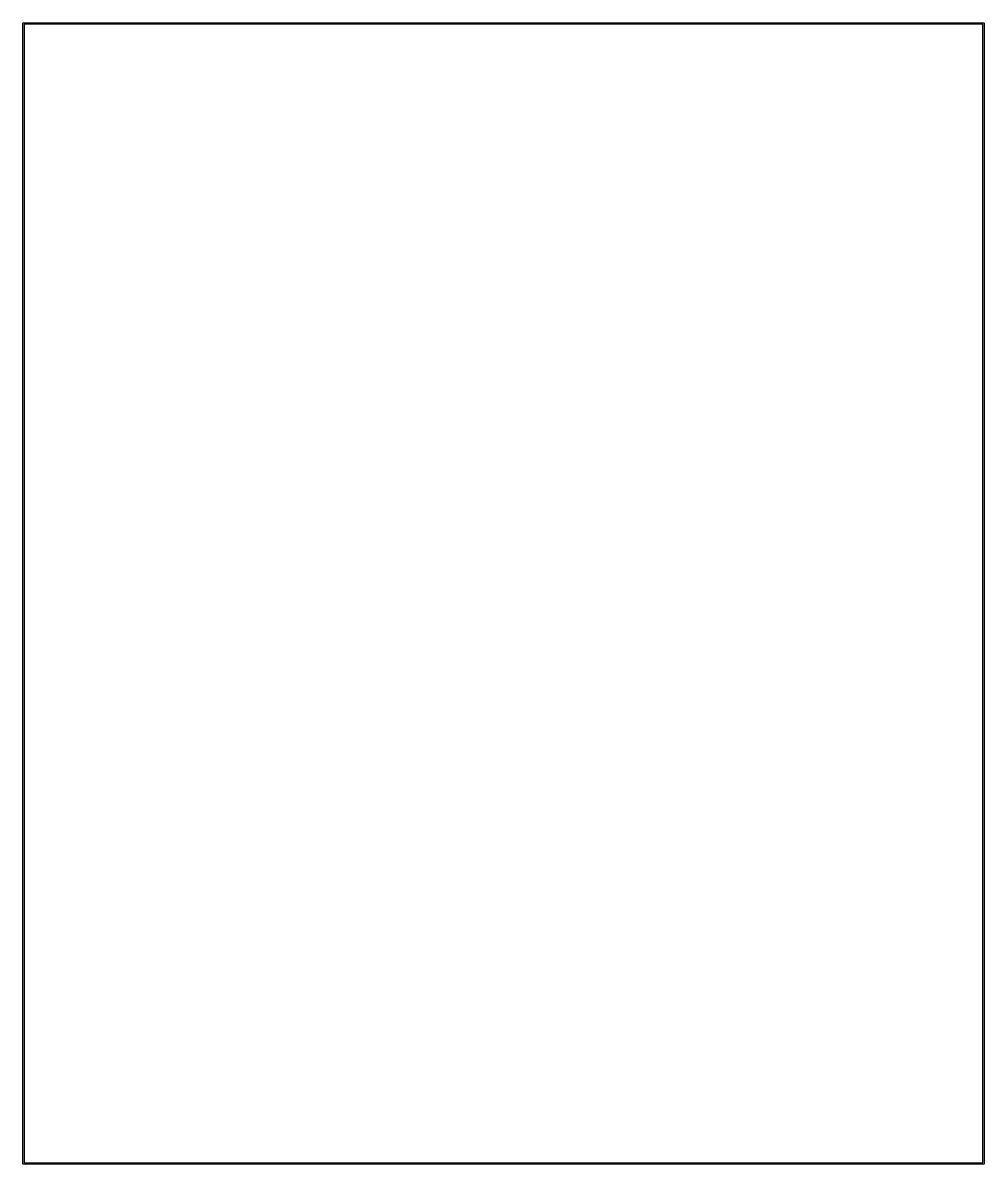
# Model space of a CAD drawing. Extents: x 163.9 to 201.8, y -130.9 to -86.
import ezdxf

# ---------------------------------------------------------------- set-up
doc = ezdxf.new("R2010")
doc.units = 0
doc.layers.add('BLACK', color=7, linetype='CONTINUOUS')

msp = doc.modelspace()

# ---------------------------------------------------------------- linework, layer by layer
at = {"layer": 'BLACK', "linetype": 'CONTINUOUS'}
for p, q in [((163.945, -86), (163.946903, -85.990433)), ((163.945, -130.89), (163.945, -86)), ((163.946903, -85.990433), (163.960433, -85.976903)), ((163.960433, -85.976903), (163.97, -85.975)), ((163.97, -85.975), (201.78, -85.975)), ((163.995, -86.025), (163.995, -130.865)), ((201.755, -86.025), (163.995, -86.025)), ((201.755, -130.865), (201.755, -86.025)), ((201.78, -85.975), (201.789567, -85.976903)), ((201.789567, -85.976903), (201.803097, -85.990433)), ((201.803097, -85.990433), (201.805, -86)), ((201.805, -86), (201.805, -130.89)), ((163.946903, -130.899567), (163.945, -130.89)), ((163.960433, -130.913097), (163.946903, -130.899567)), ((163.97, -130.915), (163.960433, -130.913097)), ((201.78, -130.915), (163.97, -130.915)), ((163.995, -130.865), (201.755, -130.865)), ((201.789567, -130.913097), (201.78, -130.915)), ((201.803097, -130.899567), (201.789567, -130.913097)), ((201.805, -130.89), (201.803097, -130.899567))]:
    msp.add_line(p, q, dxfattribs=at)

doc.saveas('drawing.dxf')
